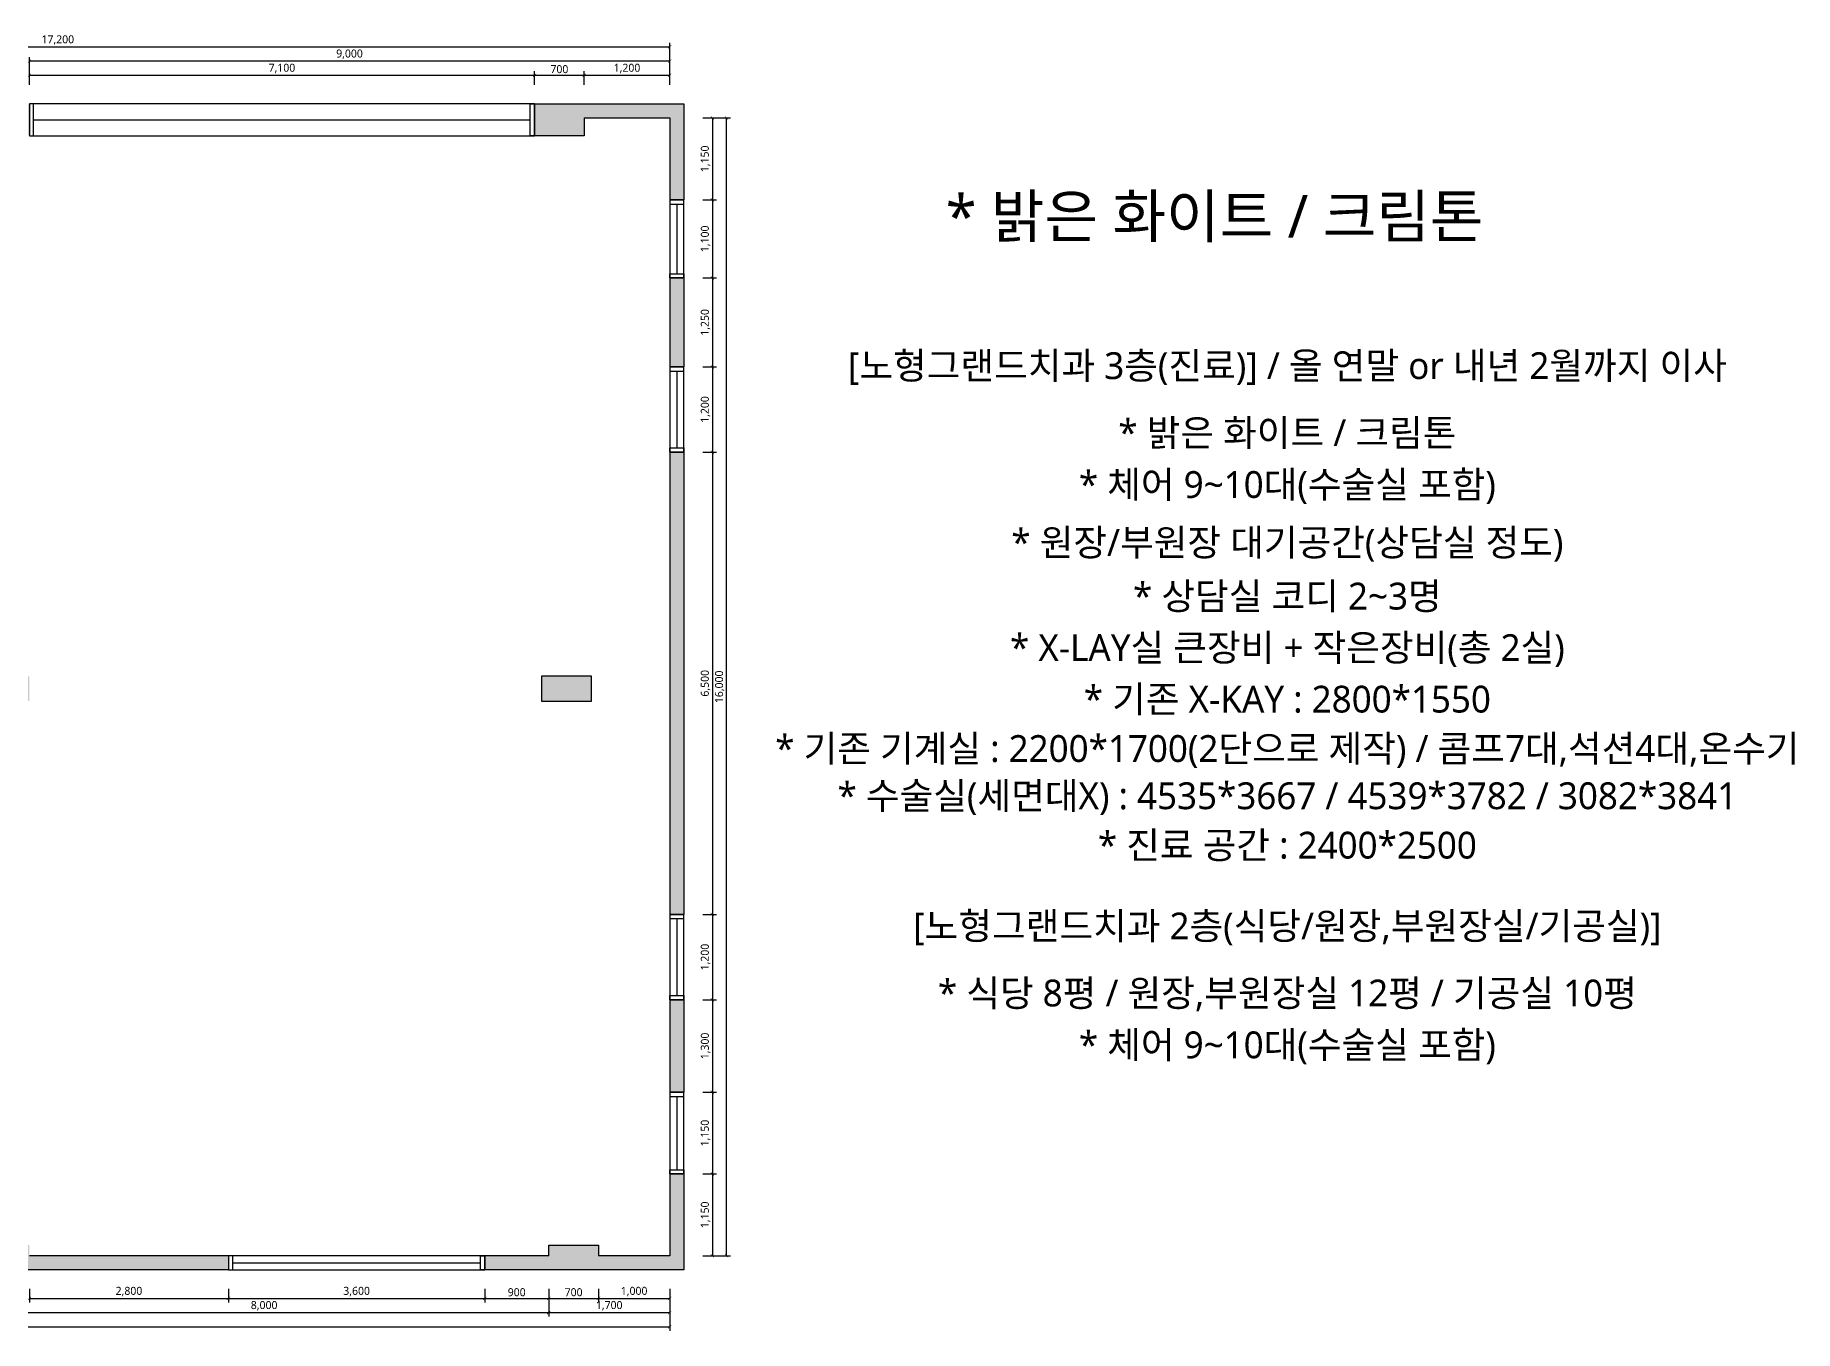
# Model space of a CAD drawing. Header units: metres. Extents: x 11578468 to 47831421, y -58341524 to -14256839.
# Drawn here: x 23768320 to 23793052, y -29170545 to -29152325 of the extents above; entities that cross this region are included whole.
import ezdxf
from ezdxf.enums import TextEntityAlignment as Align

# ---------------------------------------------------------------- set-up
doc = ezdxf.new("R2010")
doc.units = ezdxf.units.M
doc.header["$LTSCALE"] = 50
doc.header["$MEASUREMENT"] = 0
doc.layers.get('0').update_dxf_attribs({"linetype": 'CONTINUOUS'})
doc.layers.get('DEFPOINTS').update_dxf_attribs({"linetype": 'CONTINUOUS'})
for name, color, linetype in [('0-ELC TEXT', 7, 'CONTINUOUS'), ('3.기호.계단선', 30, 'CONTINUOUS'), ('wall', 3, 'CONTINUOUS'), ('WIN', 4, 'CONTINUOUS')]:
    doc.layers.add(name, color=color, linetype=linetype)
doc.layers.add('DIM', color=7, linetype='CONTINUOUS', lineweight=15)
doc.layers.add('ha', color=8, linetype='CONTINUOUS', lineweight=5)
doc.styles.add('N 맑은고딕', font='malgun.ttf')
doc.styles.add('맑은 고딕', font='malgun.ttf')
doc.dimstyles.new('JJ IN 45', dxfattribs={"dimscale": 45, "dimtxt": 2.5, "dimasz": 1, "dimexe": 1.25, "dimexo": 1.5, "dimtad": 1, "dimdec": 6, "dimlunit": 6, "dimtxsty": 'N 맑은고딕', "dimblk": 'ARCHTICK', "dimcen": 2.5, "dimclrd": 256, "dimclre": 256, "dimclrt": 256, "dimadec": 0, "dimazin": 0, "dimtfac": 1, "dimtdec": 6, "dimtix": 1, "dimtmove": 0, "dimatfit": 3, "dimldrblk": 'ARCHTICK', "dimfxl": 1, "dimarcsym": 0})

# ---------------------------------------------------------------- blocks, each defined once
blk = doc.blocks.new('*U359')
at = {"layer": 'WIN', "linetype": 'Continuous'}
blk.add_line((60, 100), (3540, 100), dxfattribs=at)
for points in [[(0, 0), (3600, 0), (3600, 200), (0, 200)], [(0, 0), (60, 0), (60, 200), (0, 200)], [(3600, 0), (3540, 0), (3540, 200), (3600, 200)]]:
    blk.add_lwpolyline(points, close=True, dxfattribs=at)
blk = doc.blocks.new('*U358')
at = {"layer": 'WIN', "linetype": 'Continuous'}
blk.add_line((60, -25), (7040, -25), dxfattribs=at)
for points in [[(0, -250), (7100, -250), (7100, 200), (0, 200)], [(0, -250), (60, -250), (60, 200), (0, 200)], [(7100, -250), (7040, -250), (7040, 200), (7100, 200)]]:
    blk.add_lwpolyline(points, close=True, dxfattribs=at)
blk = doc.blocks.new('*U1962')
at = {"layer": 'WIN', "linetype": 'Continuous'}
blk.add_line((60, 100), (1040, 100), dxfattribs=at)
for points in [[(0, 0), (1100, 0), (1100, 200), (0, 200)], [(0, 0), (60, 0), (60, 200), (0, 200)], [(1100, 0), (1040, 0), (1040, 200), (1100, 200)]]:
    blk.add_lwpolyline(points, close=True, dxfattribs=at)
blk = doc.blocks.new('*U1960')
at = {"layer": 'WIN', "linetype": 'Continuous'}
blk.add_line((60, 100), (1140, 100), dxfattribs=at)
for points in [[(0, 0), (1200, 0), (1200, 200), (0, 200)], [(0, 0), (60, 0), (60, 200), (0, 200)], [(1200, 0), (1140, 0), (1140, 200), (1200, 200)]]:
    blk.add_lwpolyline(points, close=True, dxfattribs=at)
blk = doc.blocks.new('*U1959')
at = {"layer": 'WIN', "linetype": 'Continuous'}
blk.add_line((60, 100), (1090, 100), dxfattribs=at)
for points in [[(0, 0), (1150, 0), (1150, 200), (0, 200)], [(0, 0), (60, 0), (60, 200), (0, 200)], [(1150, 0), (1090, 0), (1090, 200), (1150, 200)]]:
    blk.add_lwpolyline(points, close=True, dxfattribs=at)
blk = doc.blocks.new('_ArchTick')
at = {"color": 0, "linetype": 'ByBlock', "const_width": 0.15}
blk.add_lwpolyline([(-0.5, -0.5), (0.5, 0.5)], dxfattribs=at)
blk = doc.blocks.new('*D375')
at = {"layer": 'DEFPOINTS', "color": 0, "transparency": 16777216}
for p in [(23736702, -29144857), (23739502, -29144857), (23739502, -29145057)]:
    blk.add_point(p, dxfattribs=at)
at = {"layer": 'DIM', "lineweight": -2, "transparency": 16777216}
for p, q in [((23736702, -29144924), (23736702, -29145113)), ((23739502, -29144924), (23739502, -29145113)), ((23736702, -29145057), (23739502, -29145057))]:
    blk.add_line(p, q, dxfattribs=at)
at = {"layer": 'DIM', "lineweight": -2, "transparency": 16777216, "xscale": 45, "yscale": 45, "zscale": 45, "rotation": 180}
blk.add_blockref('_ArchTick', (23736702, -29145057), dxfattribs=at)
at = {"layer": 'DIM', "lineweight": -2, "transparency": 16777216, "xscale": 45, "yscale": 45, "zscale": 45}
blk.add_blockref('_ArchTick', (23739502, -29145057), dxfattribs=at)
at = {"layer": 'DIM', "transparency": 16777216, "insert": (23738102, -29144961), "char_height": 112.5, "attachment_point": 5, "style": 'N 맑은고딕'}
blk.add_mtext('2,800', dxfattribs=at)
blk = doc.blocks.new('*D376')
at = {"layer": 'DEFPOINTS', "color": 0, "transparency": 16777216}
for p in [(23739502, -29144857), (23743102, -29144857), (23743102, -29145057)]:
    blk.add_point(p, dxfattribs=at)
at = {"layer": 'DIM', "lineweight": -2, "transparency": 16777216}
for p, q in [((23739502, -29144924), (23739502, -29145113)), ((23743102, -29144924), (23743102, -29145113)), ((23739502, -29145057), (23743102, -29145057))]:
    blk.add_line(p, q, dxfattribs=at)
at = {"layer": 'DIM', "lineweight": -2, "transparency": 16777216, "xscale": 45, "yscale": 45, "zscale": 45, "rotation": 180}
blk.add_blockref('_ArchTick', (23739502, -29145057), dxfattribs=at)
at = {"layer": 'DIM', "lineweight": -2, "transparency": 16777216, "xscale": 45, "yscale": 45, "zscale": 45}
blk.add_blockref('_ArchTick', (23743102, -29145057), dxfattribs=at)
at = {"layer": 'DIM', "transparency": 16777216, "insert": (23741302, -29144961), "char_height": 112.5, "attachment_point": 5, "style": 'N 맑은고딕'}
blk.add_mtext('3,600', dxfattribs=at)
blk = doc.blocks.new('*D377')
at = {"layer": 'DEFPOINTS', "color": 0, "transparency": 16777216}
for p in [(23743102, -29144857), (23744002, -29144857), (23744002, -29145057)]:
    blk.add_point(p, dxfattribs=at)
at = {"layer": 'DIM', "lineweight": -2, "transparency": 16777216}
for p, q in [((23743102, -29144924), (23743102, -29145113)), ((23744002, -29144924), (23744002, -29145113)), ((23743102, -29145057), (23744002, -29145057))]:
    blk.add_line(p, q, dxfattribs=at)
at = {"layer": 'DIM', "lineweight": -2, "transparency": 16777216, "xscale": 45, "yscale": 45, "zscale": 45, "rotation": 180}
blk.add_blockref('_ArchTick', (23743102, -29145057), dxfattribs=at)
at = {"layer": 'DIM', "lineweight": -2, "transparency": 16777216, "xscale": 45, "yscale": 45, "zscale": 45}
blk.add_blockref('_ArchTick', (23744002, -29145057), dxfattribs=at)
at = {"layer": 'DIM', "transparency": 16777216, "insert": (23743552, -29144971), "char_height": 112.5, "attachment_point": 5, "style": 'N 맑은고딕'}
blk.add_mtext('900', dxfattribs=at)
blk = doc.blocks.new('*D378')
at = {"layer": 'DEFPOINTS', "color": 0, "transparency": 16777216}
for p in [(23744002, -29144857), (23744702, -29144857), (23744702, -29145057)]:
    blk.add_point(p, dxfattribs=at)
at = {"layer": 'DIM', "lineweight": -2, "transparency": 16777216}
for p, q in [((23744002, -29144924), (23744002, -29145113)), ((23744702, -29144924), (23744702, -29145113)), ((23744002, -29145057), (23744702, -29145057))]:
    blk.add_line(p, q, dxfattribs=at)
at = {"layer": 'DIM', "lineweight": -2, "transparency": 16777216, "xscale": 45, "yscale": 45, "zscale": 45, "rotation": 180}
blk.add_blockref('_ArchTick', (23744002, -29145057), dxfattribs=at)
at = {"layer": 'DIM', "lineweight": -2, "transparency": 16777216, "xscale": 45, "yscale": 45, "zscale": 45}
blk.add_blockref('_ArchTick', (23744702, -29145057), dxfattribs=at)
at = {"layer": 'DIM', "transparency": 16777216, "insert": (23744352, -29144971), "char_height": 112.5, "attachment_point": 5, "style": 'N 맑은고딕'}
blk.add_mtext('700', dxfattribs=at)
blk = doc.blocks.new('*D379')
at = {"layer": 'DEFPOINTS', "color": 0, "transparency": 16777216}
for p in [(23744702, -29144857), (23745702, -29144857), (23745702, -29145057)]:
    blk.add_point(p, dxfattribs=at)
at = {"layer": 'DIM', "lineweight": -2, "transparency": 16777216}
for p, q in [((23744702, -29144924), (23744702, -29145113)), ((23745702, -29144924), (23745702, -29145113)), ((23744702, -29145057), (23745702, -29145057))]:
    blk.add_line(p, q, dxfattribs=at)
at = {"layer": 'DIM', "lineweight": -2, "transparency": 16777216, "xscale": 45, "yscale": 45, "zscale": 45, "rotation": 180}
blk.add_blockref('_ArchTick', (23744702, -29145057), dxfattribs=at)
at = {"layer": 'DIM', "lineweight": -2, "transparency": 16777216, "xscale": 45, "yscale": 45, "zscale": 45}
blk.add_blockref('_ArchTick', (23745702, -29145057), dxfattribs=at)
at = {"layer": 'DIM', "transparency": 16777216, "insert": (23745202, -29144961), "char_height": 112.5, "attachment_point": 5, "style": 'N 맑은고딕'}
blk.add_mtext('1,000', dxfattribs=at)
blk = doc.blocks.new('*D382')
at = {"layer": 'DEFPOINTS', "color": 0, "transparency": 16777216}
for p in [(23736002, -29144857), (23744002, -29144857), (23744002, -29145257)]:
    blk.add_point(p, dxfattribs=at)
at = {"layer": 'DIM', "lineweight": -2, "transparency": 16777216}
for p, q in [((23736002, -29144924), (23736002, -29145313)), ((23744002, -29144924), (23744002, -29145313)), ((23736002, -29145257), (23744002, -29145257))]:
    blk.add_line(p, q, dxfattribs=at)
at = {"layer": 'DIM', "lineweight": -2, "transparency": 16777216, "xscale": 45, "yscale": 45, "zscale": 45, "rotation": 180}
blk.add_blockref('_ArchTick', (23736002, -29145257), dxfattribs=at)
at = {"layer": 'DIM', "lineweight": -2, "transparency": 16777216, "xscale": 45, "yscale": 45, "zscale": 45}
blk.add_blockref('_ArchTick', (23744002, -29145257), dxfattribs=at)
at = {"layer": 'DIM', "transparency": 16777216, "insert": (23740002, -29145161), "char_height": 112.5, "attachment_point": 5, "style": 'N 맑은고딕'}
blk.add_mtext('8,000', dxfattribs=at)
blk = doc.blocks.new('*D383')
at = {"layer": 'DEFPOINTS', "color": 0, "transparency": 16777216}
for p in [(23744002, -29144857), (23745702, -29144857), (23745702, -29145257)]:
    blk.add_point(p, dxfattribs=at)
at = {"layer": 'DIM', "lineweight": -2, "transparency": 16777216}
for p, q in [((23744002, -29144924), (23744002, -29145313)), ((23745702, -29144924), (23745702, -29145313)), ((23744002, -29145257), (23745702, -29145257))]:
    blk.add_line(p, q, dxfattribs=at)
at = {"layer": 'DIM', "lineweight": -2, "transparency": 16777216, "xscale": 45, "yscale": 45, "zscale": 45, "rotation": 180}
blk.add_blockref('_ArchTick', (23744002, -29145257), dxfattribs=at)
at = {"layer": 'DIM', "lineweight": -2, "transparency": 16777216, "xscale": 45, "yscale": 45, "zscale": 45}
blk.add_blockref('_ArchTick', (23745702, -29145257), dxfattribs=at)
at = {"layer": 'DIM', "transparency": 16777216, "insert": (23744852, -29145161), "char_height": 112.5, "attachment_point": 5, "style": 'N 맑은고딕'}
blk.add_mtext('1,700', dxfattribs=at)
blk = doc.blocks.new('*D384')
at = {"layer": 'DEFPOINTS', "color": 0, "transparency": 16777216}
for p in [(23725352, -29144857), (23745702, -29144857), (23745702, -29145457)]:
    blk.add_point(p, dxfattribs=at)
at = {"layer": 'DIM', "lineweight": -2, "transparency": 16777216}
for p, q in [((23725352, -29144924), (23725352, -29145513)), ((23745702, -29144924), (23745702, -29145513)), ((23725352, -29145457), (23745702, -29145457))]:
    blk.add_line(p, q, dxfattribs=at)
at = {"layer": 'DIM', "lineweight": -2, "transparency": 16777216, "xscale": 45, "yscale": 45, "zscale": 45, "rotation": 180}
blk.add_blockref('_ArchTick', (23725352, -29145457), dxfattribs=at)
at = {"layer": 'DIM', "lineweight": -2, "transparency": 16777216, "xscale": 45, "yscale": 45, "zscale": 45}
blk.add_blockref('_ArchTick', (23745702, -29145457), dxfattribs=at)
at = {"layer": 'DIM', "transparency": 16777216, "insert": (23735527, -29145361), "char_height": 112.5, "attachment_point": 5, "style": 'N 맑은고딕'}
blk.add_mtext('20,350', dxfattribs=at)
blk = doc.blocks.new('*D385')
at = {"layer": 'DEFPOINTS', "color": 0, "transparency": 16777216}
for p in [(23746102, -29128457), (23746102, -29129607), (23746302, -29129607)]:
    blk.add_point(p, dxfattribs=at)
at = {"layer": 'DIM', "lineweight": -2, "transparency": 16777216}
for p, q in [((23746170, -29128457), (23746358, -29128457)), ((23746302, -29128457), (23746302, -29129607)), ((23746170, -29129607), (23746358, -29129607))]:
    blk.add_line(p, q, dxfattribs=at)
at = {"layer": 'DIM', "lineweight": -2, "transparency": 16777216, "xscale": 45, "yscale": 45, "zscale": 45}
for p, rotation in [((23746302, -29128457), 90), ((23746302, -29129607), 270)]:
    blk.add_blockref('_ArchTick', p, dxfattribs=dict(at, rotation=rotation))
at = {"layer": 'DIM', "transparency": 16777216, "insert": (23746206, -29129032), "char_height": 112.5, "attachment_point": 5, "rotation": 90, "style": 'N 맑은고딕'}
blk.add_mtext('1,150', dxfattribs=at)
blk = doc.blocks.new('*D386')
at = {"layer": 'DEFPOINTS', "color": 0, "transparency": 16777216}
for p in [(23746102, -29129607), (23746102, -29130707), (23746302, -29130707)]:
    blk.add_point(p, dxfattribs=at)
at = {"layer": 'DIM', "lineweight": -2, "transparency": 16777216}
for p, q in [((23746170, -29129607), (23746358, -29129607)), ((23746302, -29129607), (23746302, -29130707)), ((23746170, -29130707), (23746358, -29130707))]:
    blk.add_line(p, q, dxfattribs=at)
at = {"layer": 'DIM', "lineweight": -2, "transparency": 16777216, "xscale": 45, "yscale": 45, "zscale": 45}
for p, rotation in [((23746302, -29129607), 90), ((23746302, -29130707), 270)]:
    blk.add_blockref('_ArchTick', p, dxfattribs=dict(at, rotation=rotation))
at = {"layer": 'DIM', "transparency": 16777216, "insert": (23746206, -29130157), "char_height": 112.5, "attachment_point": 5, "rotation": 90, "style": 'N 맑은고딕'}
blk.add_mtext('1,100', dxfattribs=at)
blk = doc.blocks.new('*D387')
at = {"layer": 'DEFPOINTS', "color": 0, "transparency": 16777216}
for p in [(23746102, -29130707), (23746102, -29131957), (23746302, -29131957)]:
    blk.add_point(p, dxfattribs=at)
at = {"layer": 'DIM', "lineweight": -2, "transparency": 16777216}
for p, q in [((23746170, -29130707), (23746358, -29130707)), ((23746302, -29130707), (23746302, -29131957)), ((23746170, -29131957), (23746358, -29131957))]:
    blk.add_line(p, q, dxfattribs=at)
at = {"layer": 'DIM', "lineweight": -2, "transparency": 16777216, "xscale": 45, "yscale": 45, "zscale": 45}
for p, rotation in [((23746302, -29130707), 90), ((23746302, -29131957), 270)]:
    blk.add_blockref('_ArchTick', p, dxfattribs=dict(at, rotation=rotation))
at = {"layer": 'DIM', "transparency": 16777216, "insert": (23746206, -29131332), "char_height": 112.5, "attachment_point": 5, "rotation": 90, "style": 'N 맑은고딕'}
blk.add_mtext('1,250', dxfattribs=at)
blk = doc.blocks.new('*D388')
at = {"layer": 'DEFPOINTS', "color": 0, "transparency": 16777216}
for p in [(23746102, -29131957), (23746102, -29133157), (23746302, -29133157)]:
    blk.add_point(p, dxfattribs=at)
at = {"layer": 'DIM', "lineweight": -2, "transparency": 16777216}
for p, q in [((23746170, -29131957), (23746358, -29131957)), ((23746302, -29131957), (23746302, -29133157)), ((23746170, -29133157), (23746358, -29133157))]:
    blk.add_line(p, q, dxfattribs=at)
at = {"layer": 'DIM', "lineweight": -2, "transparency": 16777216, "xscale": 45, "yscale": 45, "zscale": 45}
for p, rotation in [((23746302, -29131957), 90), ((23746302, -29133157), 270)]:
    blk.add_blockref('_ArchTick', p, dxfattribs=dict(at, rotation=rotation))
at = {"layer": 'DIM', "transparency": 16777216, "insert": (23746206, -29132557), "char_height": 112.5, "attachment_point": 5, "rotation": 90, "style": 'N 맑은고딕'}
blk.add_mtext('1,200', dxfattribs=at)
blk = doc.blocks.new('*D389')
at = {"layer": 'DEFPOINTS', "color": 0, "transparency": 16777216}
for p in [(23746102, -29133157), (23746102, -29139657), (23746302, -29139657)]:
    blk.add_point(p, dxfattribs=at)
at = {"layer": 'DIM', "lineweight": -2, "transparency": 16777216}
for p, q in [((23746170, -29133157), (23746358, -29133157)), ((23746302, -29133157), (23746302, -29139657)), ((23746170, -29139657), (23746358, -29139657))]:
    blk.add_line(p, q, dxfattribs=at)
at = {"layer": 'DIM', "lineweight": -2, "transparency": 16777216, "xscale": 45, "yscale": 45, "zscale": 45}
for p, rotation in [((23746302, -29133157), 90), ((23746302, -29139657), 270)]:
    blk.add_blockref('_ArchTick', p, dxfattribs=dict(at, rotation=rotation))
at = {"layer": 'DIM', "transparency": 16777216, "insert": (23746206, -29136407), "char_height": 112.5, "attachment_point": 5, "rotation": 90, "style": 'N 맑은고딕'}
blk.add_mtext('6,500', dxfattribs=at)
blk = doc.blocks.new('*D390')
at = {"layer": 'DEFPOINTS', "color": 0, "transparency": 16777216}
for p in [(23746102, -29139657), (23746102, -29140857), (23746302, -29140857)]:
    blk.add_point(p, dxfattribs=at)
at = {"layer": 'DIM', "lineweight": -2, "transparency": 16777216}
for p, q in [((23746170, -29139657), (23746358, -29139657)), ((23746302, -29139657), (23746302, -29140857)), ((23746170, -29140857), (23746358, -29140857))]:
    blk.add_line(p, q, dxfattribs=at)
at = {"layer": 'DIM', "lineweight": -2, "transparency": 16777216, "xscale": 45, "yscale": 45, "zscale": 45}
for p, rotation in [((23746302, -29139657), 90), ((23746302, -29140857), 270)]:
    blk.add_blockref('_ArchTick', p, dxfattribs=dict(at, rotation=rotation))
at = {"layer": 'DIM', "transparency": 16777216, "insert": (23746206, -29140257), "char_height": 112.5, "attachment_point": 5, "rotation": 90, "style": 'N 맑은고딕'}
blk.add_mtext('1,200', dxfattribs=at)
blk = doc.blocks.new('*D391')
at = {"layer": 'DEFPOINTS', "color": 0, "transparency": 16777216}
for p in [(23746102, -29140857), (23746102, -29142157), (23746302, -29142157)]:
    blk.add_point(p, dxfattribs=at)
at = {"layer": 'DIM', "lineweight": -2, "transparency": 16777216}
for p, q in [((23746170, -29140857), (23746358, -29140857)), ((23746302, -29140857), (23746302, -29142157)), ((23746170, -29142157), (23746358, -29142157))]:
    blk.add_line(p, q, dxfattribs=at)
at = {"layer": 'DIM', "lineweight": -2, "transparency": 16777216, "xscale": 45, "yscale": 45, "zscale": 45}
for p, rotation in [((23746302, -29140857), 90), ((23746302, -29142157), 270)]:
    blk.add_blockref('_ArchTick', p, dxfattribs=dict(at, rotation=rotation))
at = {"layer": 'DIM', "transparency": 16777216, "insert": (23746206, -29141507), "char_height": 112.5, "attachment_point": 5, "rotation": 90, "style": 'N 맑은고딕'}
blk.add_mtext('1,300', dxfattribs=at)
blk = doc.blocks.new('*D392')
at = {"layer": 'DEFPOINTS', "color": 0, "transparency": 16777216}
for p in [(23746102, -29142157), (23746102, -29143307), (23746302, -29143307)]:
    blk.add_point(p, dxfattribs=at)
at = {"layer": 'DIM', "lineweight": -2, "transparency": 16777216}
for p, q in [((23746170, -29142157), (23746358, -29142157)), ((23746302, -29142157), (23746302, -29143307)), ((23746170, -29143307), (23746358, -29143307))]:
    blk.add_line(p, q, dxfattribs=at)
at = {"layer": 'DIM', "lineweight": -2, "transparency": 16777216, "xscale": 45, "yscale": 45, "zscale": 45}
for p, rotation in [((23746302, -29142157), 90), ((23746302, -29143307), 270)]:
    blk.add_blockref('_ArchTick', p, dxfattribs=dict(at, rotation=rotation))
at = {"layer": 'DIM', "transparency": 16777216, "insert": (23746206, -29142732), "char_height": 112.5, "attachment_point": 5, "rotation": 90, "style": 'N 맑은고딕'}
blk.add_mtext('1,150', dxfattribs=at)
blk = doc.blocks.new('*D393')
at = {"layer": 'DEFPOINTS', "color": 0, "transparency": 16777216}
for p in [(23746102, -29143307), (23746102, -29144457), (23746302, -29144457)]:
    blk.add_point(p, dxfattribs=at)
at = {"layer": 'DIM', "lineweight": -2, "transparency": 16777216}
for p, q in [((23746170, -29143307), (23746358, -29143307)), ((23746302, -29143307), (23746302, -29144457)), ((23746170, -29144457), (23746358, -29144457))]:
    blk.add_line(p, q, dxfattribs=at)
at = {"layer": 'DIM', "lineweight": -2, "transparency": 16777216, "xscale": 45, "yscale": 45, "zscale": 45}
for p, rotation in [((23746302, -29143307), 90), ((23746302, -29144457), 270)]:
    blk.add_blockref('_ArchTick', p, dxfattribs=dict(at, rotation=rotation))
at = {"layer": 'DIM', "transparency": 16777216, "insert": (23746206, -29143882), "char_height": 112.5, "attachment_point": 5, "rotation": 90, "style": 'N 맑은고딕'}
blk.add_mtext('1,150', dxfattribs=at)
blk = doc.blocks.new('*D394')
at = {"layer": 'DEFPOINTS', "color": 0, "transparency": 16777216}
for p in [(23746102, -29128457), (23746502, -29128457), (23746102, -29144457)]:
    blk.add_point(p, dxfattribs=at)
at = {"layer": 'DIM', "lineweight": -2, "transparency": 16777216}
for p, q in [((23746170, -29128457), (23746558, -29128457)), ((23746502, -29144457), (23746502, -29128457)), ((23746170, -29144457), (23746558, -29144457))]:
    blk.add_line(p, q, dxfattribs=at)
at = {"layer": 'DIM', "lineweight": -2, "transparency": 16777216, "xscale": 45, "yscale": 45, "zscale": 45}
for p, rotation in [((23746502, -29128457), 90), ((23746502, -29144457), 270)]:
    blk.add_blockref('_ArchTick', p, dxfattribs=dict(at, rotation=rotation))
at = {"layer": 'DIM', "transparency": 16777216, "insert": (23746406, -29136457), "char_height": 112.5, "attachment_point": 5, "rotation": 90, "style": 'N 맑은고딕'}
blk.add_mtext('16,000', dxfattribs=at)
blk = doc.blocks.new('*D400')
at = {"layer": 'DEFPOINTS', "color": 0, "transparency": 16777216}
for p in [(23743802, -29127857), (23736702, -29128057), (23743802, -29128057)]:
    blk.add_point(p, dxfattribs=at)
at = {"layer": 'DIM', "lineweight": -2, "transparency": 16777216}
for p, q in [((23736702, -29127990), (23736702, -29127801)), ((23736702, -29127857), (23743802, -29127857)), ((23743802, -29127990), (23743802, -29127801))]:
    blk.add_line(p, q, dxfattribs=at)
at = {"layer": 'DIM', "lineweight": -2, "transparency": 16777216, "xscale": 45, "yscale": 45, "zscale": 45, "rotation": 180}
blk.add_blockref('_ArchTick', (23736702, -29127857), dxfattribs=at)
at = {"layer": 'DIM', "lineweight": -2, "transparency": 16777216, "xscale": 45, "yscale": 45, "zscale": 45}
blk.add_blockref('_ArchTick', (23743802, -29127857), dxfattribs=at)
at = {"layer": 'DIM', "transparency": 16777216, "insert": (23740252, -29127761), "char_height": 112.5, "attachment_point": 5, "style": 'N 맑은고딕'}
blk.add_mtext('7,100', dxfattribs=at)
blk = doc.blocks.new('*D401')
at = {"layer": 'DEFPOINTS', "color": 0, "transparency": 16777216}
for p in [(23744502, -29127857), (23743802, -29128057), (23744502, -29128057)]:
    blk.add_point(p, dxfattribs=at)
at = {"layer": 'DIM', "lineweight": -2, "transparency": 16777216}
for p, q in [((23743802, -29127990), (23743802, -29127801)), ((23743802, -29127857), (23744502, -29127857)), ((23744502, -29127990), (23744502, -29127801))]:
    blk.add_line(p, q, dxfattribs=at)
at = {"layer": 'DIM', "lineweight": -2, "transparency": 16777216, "xscale": 45, "yscale": 45, "zscale": 45, "rotation": 180}
blk.add_blockref('_ArchTick', (23743802, -29127857), dxfattribs=at)
at = {"layer": 'DIM', "lineweight": -2, "transparency": 16777216, "xscale": 45, "yscale": 45, "zscale": 45}
blk.add_blockref('_ArchTick', (23744502, -29127857), dxfattribs=at)
at = {"layer": 'DIM', "transparency": 16777216, "insert": (23744152, -29127771), "char_height": 112.5, "attachment_point": 5, "style": 'N 맑은고딕'}
blk.add_mtext('700', dxfattribs=at)
blk = doc.blocks.new('*D402')
at = {"layer": 'DEFPOINTS', "color": 0, "transparency": 16777216}
for p in [(23745702, -29127857), (23744502, -29128057), (23745702, -29128057)]:
    blk.add_point(p, dxfattribs=at)
at = {"layer": 'DIM', "lineweight": -2, "transparency": 16777216}
for p, q in [((23744502, -29127990), (23744502, -29127801)), ((23744502, -29127857), (23745702, -29127857)), ((23745702, -29127990), (23745702, -29127801))]:
    blk.add_line(p, q, dxfattribs=at)
at = {"layer": 'DIM', "lineweight": -2, "transparency": 16777216, "xscale": 45, "yscale": 45, "zscale": 45, "rotation": 180}
blk.add_blockref('_ArchTick', (23744502, -29127857), dxfattribs=at)
at = {"layer": 'DIM', "lineweight": -2, "transparency": 16777216, "xscale": 45, "yscale": 45, "zscale": 45}
blk.add_blockref('_ArchTick', (23745702, -29127857), dxfattribs=at)
at = {"layer": 'DIM', "transparency": 16777216, "insert": (23745102, -29127761), "char_height": 112.5, "attachment_point": 5, "style": 'N 맑은고딕'}
blk.add_mtext('1,200', dxfattribs=at)
blk = doc.blocks.new('*D403')
at = {"layer": 'DEFPOINTS', "color": 0, "transparency": 16777216}
for p in [(23736702, -29127657), (23736702, -29128057), (23745702, -29128057)]:
    blk.add_point(p, dxfattribs=at)
at = {"layer": 'DIM', "lineweight": -2, "transparency": 16777216}
for p, q in [((23736702, -29127990), (23736702, -29127601)), ((23745702, -29127657), (23736702, -29127657)), ((23745702, -29127990), (23745702, -29127601))]:
    blk.add_line(p, q, dxfattribs=at)
at = {"layer": 'DIM', "lineweight": -2, "transparency": 16777216, "xscale": 45, "yscale": 45, "zscale": 45, "rotation": 180}
blk.add_blockref('_ArchTick', (23736702, -29127657), dxfattribs=at)
at = {"layer": 'DIM', "lineweight": -2, "transparency": 16777216, "xscale": 45, "yscale": 45, "zscale": 45}
blk.add_blockref('_ArchTick', (23745702, -29127657), dxfattribs=at)
at = {"layer": 'DIM', "transparency": 16777216, "insert": (23741202, -29127561), "char_height": 112.5, "attachment_point": 5, "style": 'N 맑은고딕'}
blk.add_mtext('9,000', dxfattribs=at)
blk = doc.blocks.new('*D406')
at = {"layer": 'DEFPOINTS', "color": 0, "transparency": 16777216}
for p in [(23745702, -29127457), (23728502, -29128057), (23745702, -29128057)]:
    blk.add_point(p, dxfattribs=at)
at = {"layer": 'DIM', "lineweight": -2, "transparency": 16777216}
for p, q in [((23728502, -29127990), (23728502, -29127401)), ((23728502, -29127457), (23745702, -29127457)), ((23745702, -29127990), (23745702, -29127401))]:
    blk.add_line(p, q, dxfattribs=at)
at = {"layer": 'DIM', "lineweight": -2, "transparency": 16777216, "xscale": 45, "yscale": 45, "zscale": 45, "rotation": 180}
blk.add_blockref('_ArchTick', (23728502, -29127457), dxfattribs=at)
at = {"layer": 'DIM', "lineweight": -2, "transparency": 16777216, "xscale": 45, "yscale": 45, "zscale": 45}
blk.add_blockref('_ArchTick', (23745702, -29127457), dxfattribs=at)
at = {"layer": 'DIM', "transparency": 16777216, "insert": (23737102, -29127361), "char_height": 112.5, "attachment_point": 5, "style": 'N 맑은고딕'}
blk.add_mtext('17,200', dxfattribs=at)
blk = doc.blocks.new('sdagdgds')
at = {"layer": 'ha', "transparency": 33554687}
h = blk.add_hatch(color=256, dxfattribs=at)
h.dxf.hatch_style = 1
h.paths.add_polyline_path([(23725502, -29128457), (23728302, -29128457), (23728302, -29132607), (23728502, -29132607), (23728502, -29128257), (23728302, -29128257), (23725302, -29128257), (23725302, -29132557), (23725502, -29132557)])
h.paths.add_polyline_path([(23728502, -29133657), (23728302, -29133657), (23728302, -29133757), (23725502, -29133757), (23725502, -29133657), (23725302, -29133657), (23725302, -29133757), (23724848.0976572, -29133757), (23724752, -29133757), (23724752, -29136507), (23725152, -29136507), (23725152, -29137657), (23725352, -29137657), (23725352, -29137507), (23727752, -29137507), (23727952, -29137507), (23727952, -29137307), (23725352, -29137307), (23725352, -29136507), (23727052, -29136507), (23727052, -29136707), (23727252, -29136707), (23727252, -29136507), (23727252, -29135757), (23727252, -29135707), (23727052, -29135707), (23727052, -29135757), (23727052, -29136307), (23725352, -29136307), (23724952, -29136307), (23724952, -29133957), (23727052, -29133957), (23727052, -29134507), (23727252, -29134507), (23727252, -29133957), (23728502, -29133957)])
h.paths.add_polyline_path([(23727952, -29138607), (23727752, -29138607), (23727752, -29139637), (23725352, -29139637), (23725352, -29139457), (23725152, -29139457), (23725152, -29140057), (23725352, -29140057), (23725352, -29139837), (23727752, -29139837), (23727752, -29139907), (23727952, -29139907), (23727952, -29139837)])
h.paths.add_polyline_path([(23727952, -29141007), (23727752, -29141007), (23727752, -29142007), (23725352, -29142007), (23725352, -29141857), (23725152, -29141857), (23725152, -29144557), (23725652, -29144557), (23725652, -29144657), (23729552, -29144657), (23729552, -29144457), (23725852, -29144457), (23725852, -29144357), (23725352, -29144357), (23725352, -29142207), (23727952, -29142207)])
h.paths.add_polyline_path([(23731552, -29144307), (23730852, -29144307), (23730852, -29144457), (23730732, -29144457), (23730732, -29144657), (23732052, -29144657), (23732052, -29144457), (23731552, -29144457)])
h.paths.add_polyline_path([(23739502, -29144457), (23736702, -29144457), (23736702, -29144307), (23736002, -29144307), (23736002, -29144457), (23733202, -29144457), (23733202, -29144657), (23739502, -29144657)])
h.paths.add_polyline_path([(23745902, -29143307), (23745702, -29143307), (23745702, -29144457), (23744702, -29144457), (23744702, -29144307), (23744002, -29144307), (23744002, -29144457), (23743102, -29144457), (23743102, -29144657), (23745902, -29144657)])
h.paths.add_polyline_path([(23745902, -29133157), (23745702, -29133157), (23745702, -29139657), (23745902, -29139657)])
h.paths.add_polyline_path([(23745902, -29140857), (23745702, -29140857), (23745702, -29142157), (23745902, -29142157)])
h.paths.add_polyline_path([(23744602, -29136307), (23743902, -29136307), (23743902, -29136657), (23744602, -29136657)])
h.paths.add_polyline_path([(23736702, -29136307), (23736002, -29136307), (23736002, -29136657), (23736702, -29136657)])
h.paths.add_polyline_path([(23731602, -29136307), (23730902, -29136307), (23730902, -29136657), (23731602, -29136657)])
h.paths.add_polyline_path([(23745902, -29130707), (23745702, -29130707), (23745702, -29131957), (23745902, -29131957)])
h.paths.add_polyline_path([(23745902, -29128257), (23743802, -29128257), (23743802, -29128457), (23743802, -29128707), (23744502, -29128707), (23744502, -29128457), (23745702, -29128457), (23745702, -29129607), (23745902, -29129607)])
h.paths.add_polyline_path([(23731602, -29128457), (23731602, -29128257), (23730902, -29128257), (23730902, -29130107), (23731102, -29130107), (23731102, -29128707), (23731602, -29128707)])
h.paths.add_polyline_path([(23736702, -29128257), (23736002, -29128257), (23736002, -29128457), (23736002, -29128707), (23736702, -29128707), (23736702, -29128457)])
at = {"layer": 'wall'}
for p, q in [((23743802, -29128257), (23745902, -29128257)), ((23743802, -29128457), (23743802, -29128257)), ((23743802, -29128707), (23743802, -29128457)), ((23744502, -29128457), (23745702, -29128457)), ((23744502, -29128457), (23744502, -29128707)), ((23744502, -29128457), (23744502, -29128707)), ((23745702, -29128457), (23745702, -29129607)), ((23745902, -29128257), (23745902, -29129607)), ((23744502, -29128707), (23743802, -29128707)), ((23745702, -29129607), (23745902, -29129607)), ((23745702, -29130707), (23745702, -29131957)), ((23745702, -29130707), (23745902, -29130707)), ((23745902, -29130707), (23745902, -29131957)), ((23745702, -29131957), (23745902, -29131957)), ((23745702, -29133157), (23745702, -29139657)), ((23745702, -29133157), (23745902, -29133157)), ((23745902, -29133157), (23745902, -29139657)), ((23744602, -29136307), (23743902, -29136307)), ((23743902, -29136307), (23743902, -29136657)), ((23744602, -29136657), (23744602, -29136307)), ((23743902, -29136657), (23744602, -29136657)), ((23745702, -29139657), (23745902, -29139657)), ((23745702, -29140857), (23745702, -29142157)), ((23745702, -29140857), (23745902, -29140857)), ((23745902, -29140857), (23745902, -29142157)), ((23745702, -29142157), (23745902, -29142157)), ((23745702, -29143307), (23745702, -29144457)), ((23745702, -29143307), (23745902, -29143307)), ((23745902, -29143307), (23745902, -29144657)), ((23739502, -29144457), (23736702, -29144457)), ((23739502, -29144457), (23739502, -29144657)), ((23744002, -29144457), (23743102, -29144457)), ((23743102, -29144457), (23743102, -29144657)), ((23744002, -29144457), (23744002, -29144307)), ((23744002, -29144307), (23744702, -29144307)), ((23744702, -29144307), (23744702, -29144457)), ((23745702, -29144457), (23744702, -29144457)), ((23739502, -29144657), (23733202, -29144657)), ((23745902, -29144657), (23743102, -29144657))]:
    blk.add_line(p, q, dxfattribs=at)
at = {"layer": 'WIN', "linetype": 'Continuous'}
for name, p in [('*U358', (23736702, -29128457)), ('*U359', (23739502, -29144657))]:
    blk.add_blockref(name, p, dxfattribs=at)
at = {"layer": 'WIN', "linetype": 'Continuous', "rotation": 270}
for name, p in [('*U1962', (23745702, -29129607)), ('*U1960', (23745702, -29131957)), ('*U1960', (23745702, -29139657)), ('*U1959', (23745702, -29142157))]:
    blk.add_blockref(name, p, dxfattribs=at)
at = {"layer": 'DIM'}
for base, p1, p2, picture, middle in [((23745702, -29127457), (23728502, -29128057), (23745702, -29128057), '*D406', (23737102, -29127361.0081521794)), ((23736702, -29127657), (23745702, -29128057), (23736702, -29128057), '*D403', (23741202, -29127561.3138586991)), ((23743802, -29127857), (23736702, -29128057), (23743802, -29128057), '*D400', (23740252, -29127761.0081521794)), ((23744502, -29127857), (23743802, -29128057), (23744502, -29128057), '*D401', (23744152, -29127770.7525475509)), ((23745702, -29127857), (23744502, -29128057), (23745702, -29128057), '*D402', (23745102, -29127761.0081521794)), ((23745702, -29145457), (23725352, -29144857), (23745702, -29144857), '*D384', (23735527, -29145361.3138586991)), ((23744002, -29145257), (23736002, -29144857), (23744002, -29144857), '*D382', (23740002, -29145161.3138586991)), ((23739502, -29145057), (23736702, -29144857), (23739502, -29144857), '*D375', (23738102, -29144961.3138586991)), ((23743102, -29145057), (23739502, -29144857), (23743102, -29144857), '*D376', (23741302, -29144961.3138586991)), ((23744002, -29145057), (23743102, -29144857), (23744002, -29144857), '*D377', (23743552, -29144970.7525475509)), ((23744702, -29145057), (23744002, -29144857), (23744702, -29144857), '*D378', (23744352, -29144970.7525475509)), ((23745702, -29145257), (23744002, -29144857), (23745702, -29144857), '*D383', (23744852, -29145161.0081521794)), ((23745702, -29145057), (23744702, -29144857), (23745702, -29144857), '*D379', (23745202, -29144961.0081521794))]:
    dim = blk.add_linear_dim(base=base, p1=p1, p2=p2, dimstyle='JJ IN 45', dxfattribs=at)
    dim.commit()
    dim.dimension.update_dxf_attribs({"geometry": picture, "text_midpoint": middle})
for base, p1, p2, picture, middle in [((23746302.0000000298, -29129607.0000000112), (23746102, -29128457), (23746102, -29129607), '*D385', (23746206.0081521906, -29129032.0000000112)), ((23746502.0000000298, -29128457.0000000112), (23746102, -29144457), (23746102, -29128457), '*D394', (23746406.0081521906, -29136457.0000000112)), ((23746302.0000000298, -29130707.0000000112), (23746102, -29129607), (23746102, -29130707), '*D386', (23746206.0081521906, -29130157.0000000112)), ((23746302.0000000298, -29131957.0000000112), (23746102, -29130707), (23746102, -29131957), '*D387', (23746206.0081521906, -29131332.0000000112)), ((23746302.0000000298, -29133157.0000000112), (23746102, -29131957), (23746102, -29133157), '*D388', (23746206.0081521906, -29132557.0000000112)), ((23746302.0000000298, -29139657.0000000112), (23746102, -29133157), (23746102, -29139657), '*D389', (23746206.3138587102, -29136407.0000000112)), ((23746302.0000000298, -29140857.0000000112), (23746102, -29139657), (23746102, -29140857), '*D390', (23746206.0081522018, -29140257.0000000112)), ((23746302.0000000298, -29142157.0000000112), (23746102, -29140857), (23746102, -29142157), '*D391', (23746206.0081522018, -29141507.0000000112)), ((23746302.0000000298, -29143307.0000000112), (23746102, -29142157), (23746102, -29143307), '*D392', (23746206.0081522018, -29142732.0000000112)), ((23746302.0000000298, -29144457.0000000112), (23746102, -29143307), (23746102, -29144457), '*D393', (23746206.0081522018, -29143882.0000000112))]:
    dim = blk.add_linear_dim(base=base, p1=p1, p2=p2, angle=90, dimstyle='JJ IN 45', dxfattribs=at)
    dim.commit()
    dim.dimension.update_dxf_attribs({"geometry": picture, "text_midpoint": middle})

msp = doc.modelspace()

# ---------------------------------------------------------------- block references
at = {"layer": '3.기호.계단선'}
msp.add_blockref('sdagdgds', (31535.9, -25031.8), dxfattribs=at)

# ---------------------------------------------------------------- texts
at = {"layer": '0-ELC TEXT', "style": '맑은 고딕'}
for s, height, p in [('* 밝은 화이트 / 크림톤', 600, (23784897.7, -29154871.5)), ('[노형그랜드치과 3층(진료)] / 올 연말 or 내년 2월까지 이사', 377.292, (23785919.9, -29156972)), ('* 밝은 화이트 / 크림톤', 377.292, (23785919.9, -29157915.2)), ('* 체어 9~10대(수술실 포함)', 377.292, (23785919.9, -29158644)), ('* 원장/부원장 대기공간(상담실 정도)', 377.292, (23785919.9, -29159458.3)), ('* 상담실 코디 2~3명', 377.292, (23785919.9, -29160212.9)), ('* X-LAY실 큰장비 + 작은장비(총 2실)', 377.292, (23785919.9, -29160937.3)), ('* 기존 X-KAY : 2800*1550', 377.292, (23785919.9, -29161661.7)), ('* 기존 기계실 : 2200*1700(2단으로 제작) / 콤프7대,석션4대,온수기', 377.292, (23785919.9, -29162356.6)), ('* 수술실(세면대X) : 4535*3667 / 4539*3782 / 3082*3841', 377.292, (23785919.9, -29163020.6)), ('* 진료 공간 : 2400*2500', 377.292, (23785919.9, -29163715.4)), ('[노형그랜드치과 2층(식당/원장,부원장실/기공실)]', 377.292, (23785919.9, -29164851.7)), ('* 식당 8평 / 원장,부원장실 12평 / 기공실 10평', 377.292, (23785919.9, -29165794.9)), ('* 체어 9~10대(수술실 포함)', 377.292, (23785919.9, -29166523.7))]:
    msp.add_text(s, height=height, dxfattribs=at).set_placement(p, align=Align.MIDDLE_CENTER)

doc.saveas('drawing.dxf')
